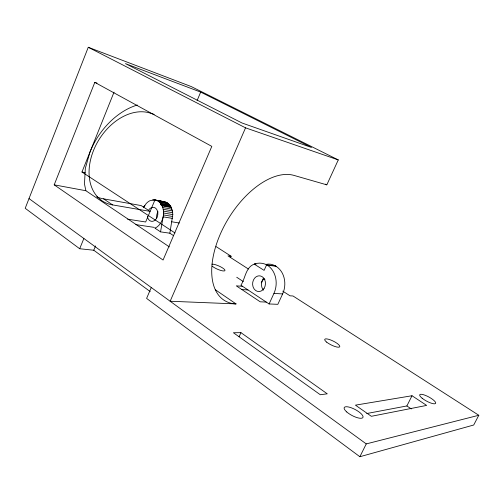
<?xml version="1.0" encoding="UTF-8"?>
<svg xmlns="http://www.w3.org/2000/svg" width="504" height="504" viewBox="0 0 504 504"><rect width="100%" height="100%" fill="white"/><g stroke="black" fill="none" stroke-linecap="round" stroke-linejoin="round"><path stroke-width="0.76" d="M173.653 235.714L169.848 233.207L172.809 214.616L172.456 210.93L170.585 206.142L168.575 203.755L164.77 201.783L154.092 199.823L149.858 200.749A14.616 10.773 -80.4 0 0 146.059 203.723L143.747 207.251M169.848 233.207L160.543 231.865L163.145 216.833C164.55 210.527 162.477 201.89 155.49 200.006M338.272 159.919L245.542 127.84L170.144 301.241L236.036 303.906A71.896 39.413 -58.7 0 1 220.935 232.703A71.896 39.413 -58.7 0 1 293.964 175.398L326.819 184.855L338.272 159.919L191.205 86.549L88.263 47.275L25.2 208.297L79.682 248.737L93.763 250.236L150.205 291.577M94.809 82.366L211.812 146.38L163.069 260.026L54.199 184.848L94.809 82.366L96.995 83.103M263.138 278.655L261.267 282.82M175.001 232.961L81.957 172.028L114.03 92.15M79.682 248.737L83.872 238.48M93.763 250.236L95.533 245.921M154.948 199.937L145.662 221.987L127.607 219.171M197.096 100.611L200.68 92.093L125.477 63.63L242.021 122.995L311.491 147.464L200.68 92.093M160.713 204.63L160.996 203.956L170.251 205.689L169.974 206.35L171.07 207.043L161.816 205.33L160.713 204.63L162.257 204.914M151.276 287.519L146.601 298.412L359.869 456.725L473.716 425.011L478.8 415.271L293.013 295.987L290.027 295.81L282.763 291.136M230.504 257.607L231.116 256.246L216.046 246.569M239.085 336.779L240.956 332.665L327.266 393.813L320.305 394.739L233.409 332.734L240.956 332.665M269.104 303.956L273.949 293.397A20.746 16.909 -85.3 0 0 267.378 265.224C263.472 262.918 258.766 262.471 254.507 264.027C245.505 267.114 245.448 278.334 240.906 285.239L269.104 303.956L277.836 304.328L282.624 293.939A20.425 16.771 -85.4 0 0 282.404 273.313C279.437 267.498 272.891 262.868 266.188 264.361M359.869 456.725L366.257 443.904L478.8 415.271M366.729 413.532L406.873 405.953L412.014 395.741L426.642 405.411L371.354 416.304L355.44 405.147L412.014 395.741M143.52 207.106L144.818 205.374M264.033 278.321L261.998 281.534A7.755 6.369 -85.4 0 0 263.466 290.147M161.967 201.663L164.77 201.783M266.295 302.091L260.215 301.808L236.3 285.856L242.5 286.297M273.949 293.397L282.624 293.939M241.832 289.548L247.999 289.951M267.378 265.224L276.079 266.2M254.507 264.027L255.975 264.191M255.761 264.317L254.293 264.153L264.096 270.377L266.591 264.877L275.297 265.86M231.116 256.246L227.966 255.868L248.434 269.035M135.847 224.62L154.356 227.398M171.637 221.76L179.355 223.014M172.412 218.389L163.145 216.833A14.616 10.773 -80.4 0 1 155.251 228.022L154.936 228.142L160.543 231.865M163.441 214.924L172.702 216.506M163.554 213.003L172.809 214.616M103.572 198.847L112.65 204.92L150.123 211.39L141.17 205.582L103.572 198.847A49.833 35.967 -58.3 0 1 96.749 196.787M163.472 211.113L172.727 212.745M163.202 209.273L172.456 210.93M162.748 207.528L172.003 209.21M162.118 205.897L171.373 207.604M54.199 184.848L85.875 190.726L169.363 246.903M163.8 205.204L167.656 205.922M161.324 204.416L170.585 206.142M159.308 201.997L168.575 203.755M160.385 203.112L169.646 204.851M154.092 199.823L163.384 201.6M156.838 200.434L166.118 202.205M152.668 199.893L154.816 200.296M158.124 201.102L167.391 202.866M158.521 201.405L167.788 203.162M81.957 172.028L85.094 172.689M154.167 114.377L149.738 112.965A50.331 35.759 -58.3 0 0 93.593 150.293A50.331 35.759 -58.3 0 0 112.65 204.92M88.263 47.275L245.542 127.84M325.458 184.136L326.819 184.855M263.617 278.813L264.94 279.663M236.729 277.257L243.287 281.572M406.873 405.953L411.289 408.927M215.353 289.75L236.036 303.906M29.005 198.576L366.257 443.904M147.407 216.493L147.861 218.144A7.081 5.223 -80.4 0 0 154.13 220.802A7.081 5.223 -80.4 0 0 157.809 212.726A7.081 5.223 -80.4 0 0 152.8 207.302L150.784 208.045A5.305 3.906 -80.3 0 0 148.573 210.388M85.875 190.726L84.47 183.985L85.34 168.286L90.014 151.962A63.384 44.572 -58.4 0 1 137.308 105.021M211.982 264.178A7.497 1.777 23.7 0 1 222.308 267.763A7.497 1.777 23.7 0 1 222.774 270.906A7.497 1.777 23.7 0 1 212.285 266.232M156.757 218.03A6.98 5.191 -80.4 0 1 158.023 211.737M326.636 342.121A8.373 2.18 26.2 0 0 339.457 347.029A8.373 2.18 26.2 0 0 330.649 339.961A8.373 2.18 26.2 0 0 326.636 342.121M422.144 398.223A9.047 2.356 28.4 0 0 435.5 403.528A9.047 2.356 28.4 0 0 425.439 395.388A9.047 2.356 28.4 0 0 422.144 398.223M346.771 411.976A10.578 3.377 27.9 0 0 362.704 417.766A10.578 3.377 27.9 0 0 351.313 407.799A10.578 3.377 27.9 0 0 346.771 411.976M264.102 288.32A7.875 6.42 -85.3 0 0 259.938 275.852A7.875 6.42 -85.3 0 0 253.071 286.858A7.875 6.42 -85.3 0 0 264.102 288.32"/></g></svg>
